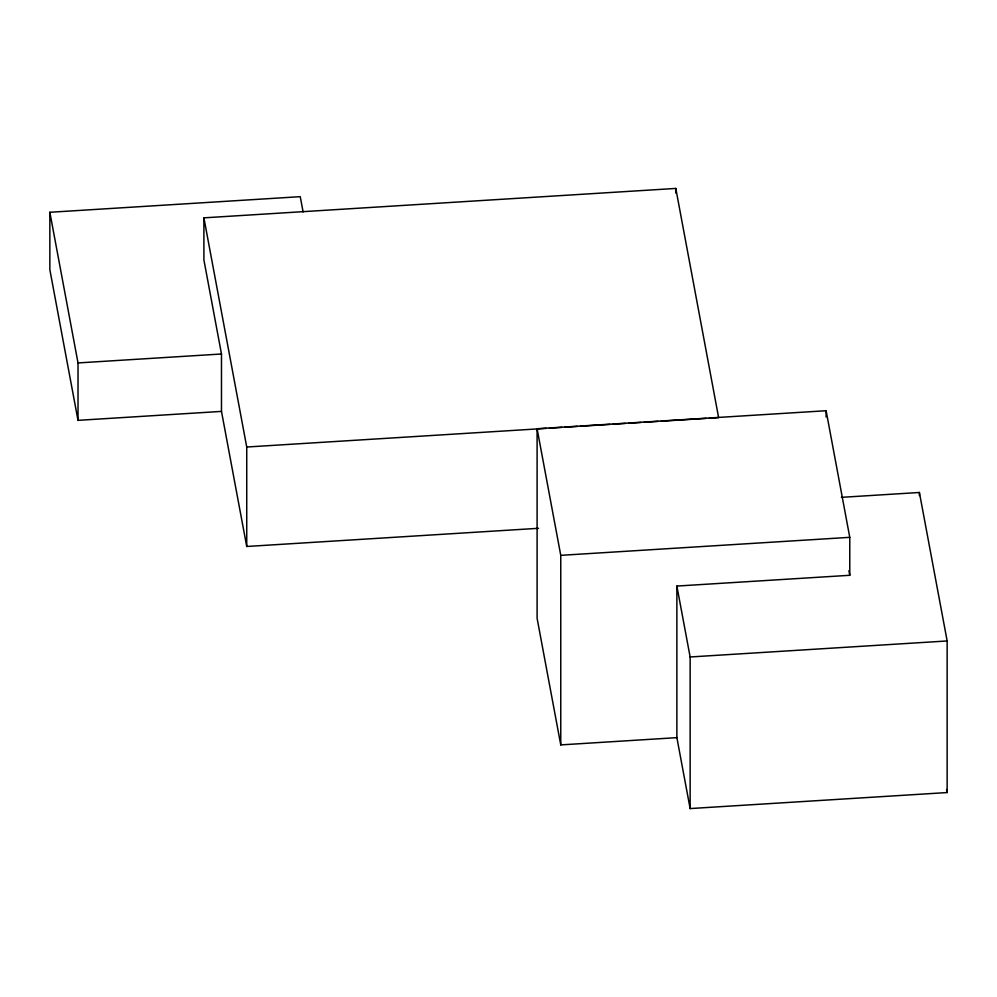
<?xml version="1.0" encoding="UTF-8"?>
<svg xmlns="http://www.w3.org/2000/svg" width="997" height="997" viewBox="0 0 997 997"><rect width="100%" height="100%" fill="white"/><g stroke="black" fill="none" stroke-linecap="round" stroke-linejoin="round"><path stroke-width="1.5" d="M538.567 528.298L246.733 546.481L221.484 411.4L78.015 420.348L49.85 269.676L49.85 212.274L300.247 196.671L303.113 211.95M221.484 411.4L221.484 353.997L203.899 259.893L203.899 217.845L675.792 188.433L718.625 417.618L709.316 418.204M49.85 212.274L78.015 362.933L221.484 353.997M676.876 737.655L560.763 744.896L537.096 618.29L537.096 428.735L826.114 410.727L849.768 537.333L849.768 575.294L676.876 586.062L676.876 737.655L690.136 808.567L947.15 792.553L947.15 640.959L919.396 492.481L841.393 497.341M203.899 217.845L246.733 447.017L546.319 428.361M549.422 428.162L561.847 427.389M564.95 427.202L577.363 426.429M580.478 426.23L609.965 424.398M613.068 424.199L625.493 423.426M628.596 423.227L641.009 422.454M644.112 422.267L658.082 421.395M661.185 421.208L706.212 418.391M537.096 428.735L560.763 555.341L849.768 537.333M676.876 586.062L690.136 656.973L947.15 640.959M946.577 789.499L947.15 792.553M848.921 570.733L849.768 575.294M919.396 492.481L919.396 495.584M826.114 410.727L826.114 416.945M690.136 656.973L690.136 808.567M675.792 188.433L675.792 193.106M560.763 555.341L560.763 744.896M246.733 447.017L246.733 546.481M78.015 362.933L78.015 420.348"/></g></svg>
